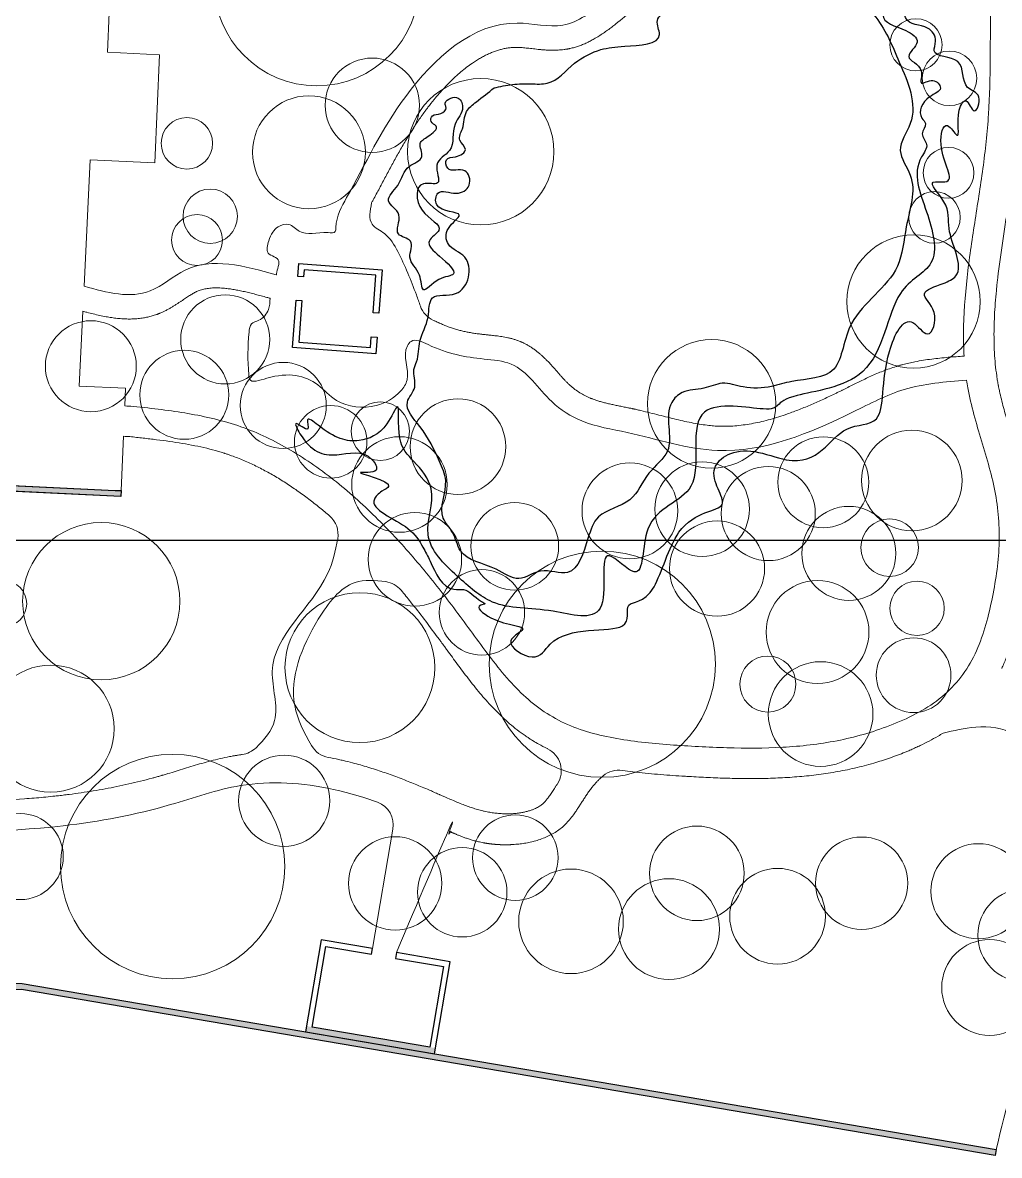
# Model space of a CAD drawing. Header units: millimetres. Extents: x -9271 to 134146, y -35530 to 146594.
# Drawn here: x 48569 to 90275, y -30815 to 17536 of the extents above; entities that cross this region are included whole.
import ezdxf

# ---------------------------------------------------------------- set-up
doc = ezdxf.new("R2010")
doc.units = ezdxf.units.MM
for name, color, linetype in [('archi', 7, 'Continuous'), ('rock', 30, 'Continuous'), ('water', 130, 'Continuous'), ('坐标系', 7, 'Continuous')]:
    doc.layers.add(name, color=color, linetype=linetype)
for name, color, linetype, lineweight in [('archiw', 255, 'Continuous', 0), ('plant', 90, 'Continuous', 0), ('road', 50, 'Continuous', 0)]:
    doc.layers.add(name, color=color, linetype=linetype, lineweight=lineweight)

msp = doc.modelspace()

# ---------------------------------------------------------------- hatches: boundary and pattern name
at = {"layer": 'archiw'}
h = msp.add_hatch(color=7, dxfattribs=at)
h.dxf.hatch_style = 1
h.paths.add_polyline_path([(2835, 19332), (2588, 19370), (2253, 17149), (2500, 17112)], flags=17)
h.paths.add_polyline_path([(2835, 19332), (2588, 19370), (2253, 17149), (2500, 17112)])
edge = h.paths.add_edge_path()
edge.add_line((83505, 48555), (83256, 48570))
edge.add_line((81179, 124151), (81179, 123901))
edge.add_line((82946, 124151), (82946, 123901))
edge.add_line((20089, 45038), (19841, 45070))
edge.add_line((19730, 44214), (19977, 44182))
edge.add_line((19406, 41726), (19653, 41694))
edge.add_line((19568, 42970), (19815, 42938))
edge.add_line((19352, 41314), (19599, 41282))
edge.add_line((19514, 42558), (19761, 42525))
edge.add_line((19676, 43801), (19923, 43769))
h = msp.add_hatch(color=7, dxfattribs=at)
h.dxf.hatch_style = 1
h.paths.add_polyline_path([(-253, -1390), (-499, -1353), (-963, -4560), (23189, -14680), (23189, -23734), (48521, -23734), (90093, -30815), (90135, -30569), (48542, -23485), (23439, -23485), (23439, -14514), (-688, -4405)])
h = msp.add_hatch(color=7, dxfattribs=at)
h.dxf.hatch_style = 1
h.paths.add_polyline_path([(44596, -2053), (44347, -2042), (44336, -2290), (52763, -2690), (52773, -2439), (52524, -2429)])
h = msp.add_hatch(color=7, dxfattribs=at)
h.dxf.hatch_style = 1
h.paths.add_polyline_path([(60929, -25341), (60683, -25299), (60642, -25545), (66155, -26484), (66197, -26238), (65951, -26197)])

# ---------------------------------------------------------------- linework, layer by layer
at = {"layer": 'archi'}
for p, q in [((60318, 6705), (60359, 7248)), ((60359, 7248), (63919, 6981)), ((60589, 6980), (60567, 6686)), ((63651, 6751), (60589, 6980)), ((63919, 6981), (63780, 5128)), ((60567, 6686), (60318, 6705)), ((63531, 5146), (63651, 6751)), ((60091, 3664), (60242, 5689)), ((60242, 5689), (60491, 5670)), ((60491, 5670), (60358, 3894)), ((63780, 5128), (63531, 5146)), ((60358, 3894), (63420, 3665)), ((63420, 3665), (63455, 4130)), ((63455, 4130), (63704, 4111)), ((63704, 4111), (63650, 3397)), ((63650, 3397), (60091, 3664)), ((52763, -2690), (44336, -2290)), ((44596, -2053), (52524, -2429)), ((52524, -2429), (52773, -2439)), ((52773, -2439), (52763, -2690)), ((61312, -21611), (60642, -25545)), ((63511, -21986), (61312, -21611)), ((60929, -25341), (61516, -21899)), ((61516, -21899), (63469, -22232)), ((63469, -22232), (63511, -21986)), ((64536, -22161), (64494, -22407)), ((66825, -22550), (64536, -22161)), ((64494, -22407), (66538, -22755)), ((66155, -26484), (66825, -22550)), ((66538, -22755), (65951, -26197)), ((48542, -23485), (90135, -30569)), ((90093, -30815), (48521, -23734)), ((60642, -25545), (66155, -26484)), ((65951, -26197), (60929, -25341)), ((90135, -30569), (90093, -30815))]:
    msp.add_line(p, q, dxfattribs=at)
at = {"layer": 'archiw'}
for points in [[(-253, -1390), (-499, -1353), (-963, -4560), (23189, -14680), (23189, -23734), (48521, -23734), (90093, -30815), (90135, -30569), (48542, -23485), (23439, -23485), (23439, -14514), (-688, -4405), (-253, -1390)], [(-253, -1390), (-499, -1353), (-963, -4560), (23189, -14680), (23189, -23734), (48521, -23734), (90093, -30815), (90135, -30569), (48542, -23485), (23439, -23485), (23439, -14514), (-688, -4405), (-253, -1390)], [(44596, -2053), (44347, -2042), (44336, -2290), (52763, -2690), (52773, -2439), (52524, -2429), (44596, -2053)]]:
    msp.add_lwpolyline(points, close=True, dxfattribs=at)
at = {"layer": 'plant'}
for centre, radius in [((61128, 19232), 4390), ((86713, 16591), 1113), ((63499, 14011), 2014), ((88145, 15160), 1165), ((68131, 12027), 3124), ((60794, 12003), 2409), ((55585, 12385), 1098), ((88107, 11125), 1083), ((56578, 9271), 1160), ((87504, 9222), 1101), ((56017, 8256), 1085), ((86612, 5632), 2846), ((57220, 4017), 1902), ((51482, 2870), 1941), ((77991, 1263), 2743), ((55471, 1650), 1900), ((59698, 1195), 1838), ((67158, -563), 2042), ((61723, -359), 1549), ((63843, 97), 1247), ((86539, -2008), 2145), ((64659, -2179), 2039), ((82758, -2083), 1939), ((74499, -3305), 2045), ((77584, -3230), 2019), ((80406, -3418), 2011), ((65318, -5371), 1996), ((69582, -4818), 1873), ((83848, -5118), 2006), ((51926, -7160), 3357), ((78219, -5767), 2031), ((85589, -4872), 1227), ((73321, -9850), 4828), ((68181, -7636), 1822), ((82512, -8475), 2195), ((47775, -7267), 971), ((86762, -7463), 1160), ((62970, -9997), 3200), ((86614, -10318), 1595), ((80391, -10699), 1196), ((49770, -12599), 2711), ((82644, -11977), 2234), ((54974, -18486), 4789), ((59738, -15678), 1946), ((48468, -18061), 1835), ((69607, -18108), 1826), ((77359, -18776), 2018), ((64474, -19206), 1993), ((84397, -19198), 1972), ((67338, -19584), 1910), ((89381, -19541), 2030), ((71984, -20826), 2232), ((80805, -20608), 2043), ((76168, -21158), 2151), ((91335, -21420), 1982), ((89860, -23649), 2047)]:
    msp.add_circle(centre, radius, dxfattribs=at)
at = {"layer": 'road'}
for points in [[(52198, 16270), (52267, 17956)], [(52198, 16270), (54412, 16165), (54214, 11547), (51447, 11679)], [(51191, 6285), (51447, 11679)], [(50989, 2021), (51141, 5219)], [(50989, 2021), (52961, 1928), (52929, 1173)], [(52873, -122), (52773, -2439)]]:
    msp.add_lwpolyline(points, dxfattribs=at)
msp.add_lwpolyline([(63727, -15743), (63727, -15744, -0.357371), (64379, -16889), (63511, -21986)], format="xyb", dxfattribs=at)
for centre, start, end in [((66533, 5779), 199.1862, 246.081), ((60998, -4309), 349.9086, 49.213), ((63930, -7355), 39.5437, 82.0852), ((57801, -12676), 277.7057, 314.7873), ((61807, -12805), 209.9439, 259.5752), ((70530, -14394), 327.2087, 64.0293), ((74029, -15410), 81.5223, 130.129)]:
    msp.add_arc(centre, 1040, start, end, dxfattribs=at)
for points, knots in [([(70388, 30721), (70282, 29815), (70072, 28019), (70416, 25290), (72263, 23117), (75287, 22845), (75209, 19915), (73570, 18532), (71748, 17122), (68357, 18064), (64655, 14657), (63015, 11090), (61934, 9251), (61947, 8537), (61209, 8641), (60548, 8361), (59984, 9013), (59494, 8877), (59216, 8580), (59062, 8213), (58895, 7577), (59726, 7528), (59387, 6895), (59408, 6772), (59403, 6774), (59397, 6775), (59392, 6777), (58024, 7154), (56042, 7695), (53774, 5588), (52181, 6006), (51191, 6285)], [0, 0, 0, 0, 2637.170409, 5228.887479, 7662.292444, 10442.794049, 12222.855028, 14546.115847, 16551.633596, 18425.106917, 23906.892485, 28723.648793, 30022.79545, 30195.176119, 30491.677334, 31675.619656, 32192.024113, 32629.555882, 32949.679081, 33335.54338, 33840.511596, 34417.517051, 34923.422735, 34923.422735, 34923.422735, 34924.422735, 34924.422735, 34924.422735, 38659.878761, 40338.794489, 43065.493584, 43065.493584, 43065.493584, 43065.493584]), ([(75601, 19164), (75574, 19123), (75546, 19083), (75480, 18989), (75441, 18937), (75362, 18836), (75321, 18786), (75240, 18690), (75198, 18643), (75115, 18552), (75073, 18507), (74988, 18420), (74945, 18378), (74860, 18295), (74817, 18255), (74731, 18176), (74688, 18137), (74584, 18046), (74524, 17994), (74404, 17893), (74344, 17844), (74226, 17747), (74167, 17699), (74106, 17650), (74102, 17647), (74095, 17641), (74091, 17638), (74080, 17629), (74073, 17623), (74051, 17606), (74036, 17594), (73991, 17558), (73961, 17534), (73877, 17467), (73822, 17424), (73709, 17337), (73651, 17294), (73534, 17207), (73473, 17164), (73350, 17078), (73287, 17035), (73157, 16952), (73091, 16911), (72965, 16837), (72907, 16805), (72788, 16742), (72727, 16711), (72602, 16652), (72538, 16624), (72418, 16576), (72362, 16555), (72248, 16515), (72189, 16497), (72071, 16463), (72010, 16447), (71934, 16431), (71919, 16428), (71887, 16421), (71870, 16417), (71841, 16412), (71830, 16410), (71807, 16406), (71797, 16404), (71775, 16401), (71764, 16399), (71732, 16394), (71710, 16391), (71646, 16382), (71604, 16378), (71520, 16370), (71479, 16367), (71398, 16362), (71357, 16361), (71278, 16359), (71239, 16359), (71145, 16359), (71090, 16360), (70983, 16365), (70931, 16367), (70829, 16374), (70778, 16378), (70680, 16387), (70632, 16392), (70537, 16402), (70491, 16407), (70401, 16417), (70357, 16422), (70270, 16432), (70228, 16437), (70146, 16446), (70106, 16450), (70028, 16458), (69990, 16462), (69916, 16468), (69881, 16471), (69812, 16475), (69779, 16477), (69738, 16478), (69730, 16479), (69716, 16479), (69710, 16479), (69698, 16479), (69693, 16480), (69683, 16480), (69679, 16480), (69669, 16480), (69665, 16480), (69651, 16480), (69642, 16480), (69614, 16480), (69596, 16479), (69541, 16478), (69505, 16476), (69413, 16469), (69357, 16463), (69246, 16447), (69190, 16437), (69078, 16415), (69023, 16401), (68910, 16371), (68854, 16354), (68742, 16317), (68685, 16296), (68572, 16252), (68515, 16228), (68401, 16176), (68344, 16149), (68230, 16090), (68172, 16059), (68058, 15993), (68001, 15959), (67886, 15887), (67829, 15849), (67690, 15754), (67608, 15694), (67445, 15569), (67363, 15504), (67202, 15368), (67122, 15297), (66964, 15150), (66885, 15075), (66730, 14919), (66653, 14839), (66501, 14676), (66426, 14593), (66279, 14424), (66206, 14338), (66047, 14143), (65961, 14033), (65844, 13880), (65813, 13838), (65729, 13726), (65678, 13655), (65578, 13514), (65528, 13443), (65374, 13218), (65272, 13063), (65074, 12750), (64978, 12592), (64790, 12274), (64698, 12114), (64516, 11791), (64426, 11628), (64249, 11301), (64160, 11136), (63984, 10804), (63895, 10637), (63716, 10302), (63626, 10134), (63522, 9943), (63510, 9920), (63488, 9880), (63479, 9863), (63469, 9846)], [12825.426872, 12825.426872, 12825.426872, 12825.426872, 12931.561225, 12931.561225, 13075.060231, 13075.060231, 13218.559236, 13218.559236, 13362.058241, 13362.058241, 13505.557247, 13505.557247, 13649.056252, 13649.056252, 13792.555257, 13792.555257, 13936.054262, 13936.054262, 14137.557589, 14137.557589, 14339.060915, 14339.060915, 14540.564242, 14540.564242, 14553.230873, 14553.230873, 14565.897503, 14565.897503, 14591.230765, 14591.230765, 14641.897288, 14641.897288, 14743.230334, 14743.230334, 14922.908786, 14922.908786, 15102.587238, 15102.587238, 15282.26569, 15282.26569, 15461.944142, 15461.944142, 15641.622593, 15641.622593, 15791.001546, 15791.001546, 15940.380498, 15940.380498, 16089.75945, 16089.75945, 16214.620781, 16214.620781, 16339.482113, 16339.482113, 16464.343444, 16464.343444, 16493.697011, 16493.697011, 16528.869593, 16528.869593, 16551.169297, 16551.169297, 16572.691547, 16572.691547, 16594.213797, 16594.213797, 16637.258296, 16637.258296, 16723.347296, 16723.347296, 16809.436295, 16809.436295, 16895.525294, 16895.525294, 16981.614293, 16981.614293, 17104.882774, 17104.882774, 17228.151255, 17228.151255, 17351.419737, 17351.419737, 17474.688218, 17474.688218, 17597.956699, 17597.956699, 17721.22518, 17721.22518, 17844.493662, 17844.493662, 17967.762143, 17967.762143, 18091.030624, 18091.030624, 18214.299106, 18214.299106, 18337.567587, 18337.567587, 18369.564837, 18369.564837, 18394.023508, 18394.023508, 18415.296035, 18415.296035, 18434.07784, 18434.07784, 18452.859645, 18452.859645, 18490.423255, 18490.423255, 18565.550475, 18565.550475, 18715.804914, 18715.804914, 18944.907466, 18944.907466, 19174.010018, 19174.010018, 19403.11257, 19403.11257, 19632.215121, 19632.215121, 19861.317673, 19861.317673, 20090.420225, 20090.420225, 20319.522777, 20319.522777, 20548.625329, 20548.625329, 20777.727881, 20777.727881, 21006.830433, 21006.830433, 21336.606446, 21336.606446, 21666.382459, 21666.382459, 21996.158472, 21996.158472, 22325.934486, 22325.934486, 22655.710499, 22655.710499, 22985.486512, 22985.486512, 23315.262525, 23315.262525, 23723.471592, 23723.471592, 23878.853498, 23878.853498, 24135.988609, 24135.988609, 24393.123721, 24393.123721, 24948.074305, 24948.074305, 25503.02489, 25503.02489, 26057.975474, 26057.975474, 26612.926058, 26612.926058, 27167.876643, 27167.876643, 27722.827227, 27722.827227, 28277.777812, 28277.777812, 28352.804048, 28352.804048, 28408.559328, 28408.559328, 28408.559328, 28408.559328]), ([(88771, 3304), (88752, 3632), (88726, 4746), (88870, 6658), (89216, 8991), (89591, 11307), (89847, 13626), (89888, 15805), (89890, 17215), (89898, 17841)], [53230.642246, 53230.642246, 53230.642246, 53230.642246, 54176.976047, 56434.308382, 58691.640718, 60948.973053, 63206.305388, 65463.637724, 67258.83225, 67258.83225, 67258.83225, 67258.83225]), ([(91195, 17526), (91194, 17441), (91193, 17357), (91191, 17010), (91189, 16747), (91186, 16218), (91184, 15952), (91177, 15419), (91172, 15151), (91160, 14681), (91154, 14480), (91138, 14076), (91128, 13873), (91111, 13569), (91104, 13467), (91094, 13314), (91090, 13263), (91084, 13186), (91082, 13161), (91078, 13110), (91076, 13084), (91072, 13031), (91070, 13004), (91044, 12691), (91015, 12407), (90952, 11844), (90917, 11565), (90842, 11008), (90803, 10732), (90721, 10182), (90679, 9909), (90595, 9365), (90552, 9094), (90469, 8555), (90428, 8287), (90349, 7753), (90312, 7486), (90260, 7089), (90243, 6957), (90219, 6759), (90211, 6693), (90196, 6561), (90189, 6496), (90169, 6319), (90158, 6209), (90130, 5918), (90114, 5739), (90087, 5381), (90076, 5203), (90058, 4849), (90052, 4673), (90045, 4322), (90045, 4148), (90050, 3803), (90056, 3631), (90074, 3291), (90087, 3122), (90119, 2788), (90139, 2622), (90174, 2386), (90185, 2314), (90203, 2206), (90209, 2170), (90219, 2117), (90222, 2099), (90227, 2072), (90229, 2063), (90232, 2045), (90234, 2037), (90238, 2016), (90240, 2004), (90250, 1955), (90257, 1917), (90271, 1853), (90277, 1826), (90307, 1687), (90333, 1573), (90390, 1343), (90421, 1227), (90484, 992), (90518, 874), (90587, 635), (90622, 514), (90696, 269), (90733, 146), (90808, -104), (90846, -230), (90922, -485), (90960, -614), (91036, -875), (91073, -1007), (91145, -1274), (91180, -1409), (91247, -1683), (91279, -1822), (91328, -2047), (91345, -2133), (91370, -2262), (91378, -2305), (91390, -2371), (91394, -2392), (91401, -2436), (91405, -2458), (91414, -2508), (91418, -2536), (91430, -2609), (91437, -2655), (91480, -2944), (91507, -3188), (91547, -3676), (91559, -3921), (91569, -4410), (91566, -4654), (91547, -5141), (91530, -5385), (91484, -5869), (91454, -6111), (91383, -6592), (91341, -6831), (91246, -7306), (91193, -7543), (91075, -8012), (91011, -8245), (90907, -8591), (90871, -8706), (90816, -8877), (90797, -8934), (90768, -9020), (90758, -9048), (90744, -9091), (90739, -9105), (90732, -9126), (90729, -9133), (90724, -9147), (90722, -9155), (90714, -9178), (90708, -9194), (90696, -9228), (90690, -9245), (90677, -9282), (90670, -9301), (90637, -9393), (90610, -9466), (90554, -9612), (90525, -9686), (90464, -9834), (90432, -9908), (90391, -10001), (90383, -10019), (90375, -10037)], [73042.169242, 73042.169242, 73042.169242, 73042.169242, 73286.566491, 73286.566491, 74045.242907, 74045.242907, 74803.919324, 74803.919324, 75562.59574, 75562.59574, 76127.586788, 76127.586788, 76692.577836, 76692.577836, 76975.07336, 76975.07336, 77116.321122, 77116.321122, 77186.945003, 77186.945003, 77257.568884, 77257.568884, 77333.760763, 77333.760763, 78124.047804, 78124.047804, 78914.334845, 78914.334845, 79704.621886, 79704.621886, 80494.908927, 80494.908927, 81285.195968, 81285.195968, 82075.483008, 82075.483008, 82865.770049, 82865.770049, 83260.01629, 83260.01629, 83457.13941, 83457.13941, 83654.26253, 83654.26253, 83986.08091, 83986.08091, 84528.37392, 84528.37392, 85070.666929, 85070.666929, 85612.959939, 85612.959939, 86155.252948, 86155.252948, 86697.545958, 86697.545958, 87239.838967, 87239.838967, 87782.131977, 87782.131977, 88021.356711, 88021.356711, 88140.969079, 88140.969079, 88200.775262, 88200.775262, 88230.678354, 88230.678354, 88260.581446, 88260.581446, 88300.077394, 88300.077394, 88426.359214, 88426.359214, 88514.556643, 88514.556643, 88888.99454, 88888.99454, 89263.432436, 89263.432436, 89637.870333, 89637.870333, 90012.308229, 90012.308229, 90386.746126, 90386.746126, 90761.184022, 90761.184022, 91135.621919, 91135.621919, 91510.059815, 91510.059815, 91884.497712, 91884.497712, 92258.935608, 92258.935608, 92484.996308, 92484.996308, 92598.026658, 92598.026658, 92654.541833, 92654.541833, 92711.057008, 92711.057008, 92783.428381, 92783.428381, 92900.476716, 92900.476716, 93528.240391, 93528.240391, 94156.004067, 94156.004067, 94783.767742, 94783.767742, 95411.531417, 95411.531417, 96039.295092, 96039.295092, 96667.058767, 96667.058767, 97294.822442, 97294.822442, 97922.586117, 97922.586117, 98236.467955, 98236.467955, 98393.408874, 98393.408874, 98471.879333, 98471.879333, 98511.114563, 98511.114563, 98530.732178, 98530.732178, 98550.349793, 98550.349793, 98595.600439, 98595.600439, 98642.363246, 98642.363246, 98696.458262, 98696.458262, 98893.114609, 98893.114609, 99089.770956, 99089.770956, 99286.427303, 99286.427303, 99333.338984, 99333.338984, 99333.338984, 99333.338984]), ([(63469, 9846), (63403, 9501), (63288, 8908), (64170, 8525), (64775, 7455), (65215, 6388), (65495, 5597), (65551, 5438)], [0, 0, 0, 0, 879.726931, 1513.70204, 2434.856617, 4367.599421, 4855.42415, 4855.42415, 4855.42415, 4855.42415]), ([(14691, 7648), (14411, 7017), (14518, 5131), (16310, 2973), (18832, 574), (22527, 506), (26807, -1081), (29862, -4632), (31479, -8806), (33809, -12206), (37242, -15549), (43205, -17031), (49275, -17051), (54401, -16090), (58108, -14743), (61305, -14962), (63292, -15587), (63727, -15743)], [73.332126, 73.332126, 73.332126, 73.332126, 1866.47968, 5442.013045, 7750.115693, 11670.869743, 15494.362531, 20717.366078, 24518.732356, 28392.056241, 32549.094752, 38009.117954, 45523.351786, 50008.435047, 52995.109747, 56809.520923, 58970.354923, 58970.354923, 58970.354923, 58970.354923]), ([(51141, 5219), (51199, 5203), (51257, 5187), (51404, 5148), (51493, 5125), (51673, 5081), (51764, 5059), (51948, 5019), (52041, 5000), (52214, 4968), (52293, 4955), (52453, 4931), (52534, 4921), (52697, 4904), (52780, 4897), (52933, 4888), (53003, 4886), (53145, 4885), (53216, 4886), (53360, 4892), (53432, 4897), (53578, 4912), (53652, 4922), (53787, 4944), (53849, 4956), (53973, 4984), (54035, 4999), (54159, 5035), (54222, 5055), (54299, 5082), (54314, 5088), (54339, 5097), (54348, 5101), (54366, 5107), (54374, 5111), (54387, 5116), (54392, 5117), (54401, 5121), (54405, 5123), (54413, 5126), (54418, 5128), (54430, 5133), (54439, 5137), (54464, 5147), (54480, 5154), (54529, 5176), (54561, 5190), (54638, 5227), (54682, 5249), (54769, 5295), (54811, 5318), (54892, 5364), (54932, 5387), (55009, 5434), (55047, 5457), (55120, 5504), (55156, 5527), (55226, 5573), (55260, 5595), (55326, 5639), (55358, 5661), (55422, 5704), (55452, 5725), (55513, 5765), (55542, 5785), (55599, 5823), (55627, 5841), (55681, 5876), (55707, 5893), (55758, 5924), (55783, 5939), (55831, 5967), (55854, 5981), (55898, 6005), (55919, 6016), (55946, 6030), (55953, 6033), (55964, 6038), (55968, 6040), (55976, 6044), (55981, 6046), (55993, 6052), (56002, 6056), (56028, 6068), (56045, 6075), (56093, 6094), (56123, 6105), (56186, 6126), (56218, 6136), (56283, 6153), (56317, 6161), (56385, 6175), (56419, 6182), (56491, 6193), (56527, 6197), (56602, 6205), (56640, 6208), (56718, 6213), (56758, 6214), (56840, 6215), (56881, 6215), (56967, 6213), (57010, 6211), (57099, 6205), (57144, 6202), (57255, 6191), (57322, 6183), (57458, 6165), (57528, 6154), (57670, 6130), (57743, 6116), (57890, 6086), (57965, 6070), (58117, 6036), (58194, 6018), (58351, 5979), (58430, 5959), (58590, 5917), (58671, 5896), (58835, 5852), (58917, 5829), (59044, 5794), (59088, 5782), (59132, 5770)], [304.131257, 304.131257, 304.131257, 304.131257, 458.26422, 458.26422, 687.396331, 687.396331, 916.528441, 916.528441, 1145.660551, 1145.660551, 1335.398347, 1335.398347, 1525.136143, 1525.136143, 1714.873939, 1714.873939, 1872.73649, 1872.73649, 2030.599042, 2030.599042, 2188.461593, 2188.461593, 2346.324145, 2346.324145, 2478.087812, 2478.087812, 2609.851479, 2609.851479, 2741.615146, 2741.615146, 2773.846186, 2773.846186, 2794.741481, 2794.741481, 2811.792454, 2811.792454, 2822.098687, 2822.098687, 2831.175885, 2831.175885, 2840.253083, 2840.253083, 2858.407479, 2858.407479, 2894.716271, 2894.716271, 2967.333855, 2967.333855, 3073.627086, 3073.627086, 3179.920316, 3179.920316, 3286.213546, 3286.213546, 3392.506777, 3392.506777, 3498.800007, 3498.800007, 3605.093238, 3605.093238, 3711.386468, 3711.386468, 3817.679698, 3817.679698, 3923.972929, 3923.972929, 4030.266159, 4030.266159, 4136.559389, 4136.559389, 4242.85262, 4242.85262, 4349.14585, 4349.14585, 4455.43908, 4455.43908, 4490.583318, 4490.583318, 4513.702682, 4513.702682, 4536.822046, 4536.822046, 4583.060774, 4583.060774, 4675.538231, 4675.538231, 4837.330788, 4837.330788, 4999.123344, 4999.123344, 5160.915901, 5160.915901, 5322.708458, 5322.708458, 5484.501015, 5484.501015, 5646.293572, 5646.293572, 5808.086129, 5808.086129, 5969.878686, 5969.878686, 6131.671243, 6131.671243, 6293.4638, 6293.4638, 6523.353601, 6523.353601, 6753.243402, 6753.243402, 6983.133203, 6983.133203, 7213.023004, 7213.023004, 7442.912806, 7442.912806, 7672.802607, 7672.802607, 7902.692408, 7902.692408, 8132.582209, 8132.582209, 8252.700029, 8252.700029, 8252.700029, 8252.700029]), ([(59132, 5770), (59127, 5606), (59116, 5233), (58768, 4827), (58279, 4728), (58176, 3773), (58177, 3108), (58254, 2102), (59699, 2663), (60933, 2444), (62074, 1148), (63554, 1014), (64601, 1596), (65223, 2542), (64708, 3395), (65257, 4104), (66534, 3424), (67789, 3202), (69910, 3044), (70863, 1423), (72554, 363), (75033, -17), (78910, -1345), (82981, 333), (86257, 2074), (87966, 2202), (88876, 2270)], [0, 0, 0, 0, 482.806876, 1101.057861, 1453.265037, 1811.083808, 3643.080228, 3817.197358, 4562.445412, 6757.991152, 7795.58688, 9499.058797, 10712.189133, 11257.260848, 12717.158935, 12960.949133, 13697.329738, 16167.90186, 17343.951292, 19704.979144, 21236.035728, 23232.245369, 27159.267395, 33191.397185, 35560.804976, 38259.127136, 38259.127136, 38259.127136, 38259.127136]), ([(66111, 4829), (66112, 4828), (66114, 4828), (66135, 4818), (66153, 4810), (66189, 4794), (66206, 4786), (66238, 4771), (66253, 4763), (66283, 4750), (66296, 4743), (66311, 4736), (66313, 4735), (66317, 4733), (66319, 4733), (66323, 4731), (66325, 4730), (66330, 4727), (66334, 4725), (66346, 4720), (66353, 4717), (66376, 4706), (66392, 4699), (66437, 4679), (66467, 4666), (66562, 4625), (66626, 4599), (66752, 4551), (66814, 4528), (66936, 4487), (66997, 4468), (67117, 4432), (67176, 4415), (67295, 4385), (67355, 4370), (67474, 4344), (67534, 4331), (67656, 4308), (67718, 4298), (67843, 4277), (67907, 4268), (68037, 4250), (68104, 4242), (68196, 4231), (68220, 4228), (68258, 4224), (68270, 4223), (68308, 4219), (68334, 4216), (68364, 4213), (68369, 4212), (68378, 4211), (68382, 4211), (68389, 4210), (68393, 4210), (68405, 4209), (68413, 4208), (68437, 4205), (68454, 4204), (68503, 4199), (68537, 4195), (68607, 4188), (68643, 4185), (68716, 4177), (68753, 4172), (68830, 4163), (68869, 4158), (68948, 4147), (68989, 4141), (69071, 4128), (69113, 4121), (69198, 4105), (69242, 4097), (69330, 4078), (69374, 4067), (69465, 4044), (69511, 4031), (69604, 4003), (69651, 3987), (69711, 3966), (69724, 3961), (69762, 3947), (69787, 3937), (69817, 3924), (69822, 3923), (69831, 3919), (69835, 3917), (69849, 3911), (69858, 3907), (69885, 3896), (69903, 3888), (69955, 3863), (69990, 3847), (70070, 3806), (70114, 3781), (70201, 3731), (70244, 3705), (70326, 3652), (70366, 3624), (70443, 3569), (70481, 3541), (70554, 3484), (70590, 3455), (70659, 3397), (70693, 3368), (70758, 3309), (70790, 3279), (70852, 3220), (70882, 3191), (70953, 3120), (70993, 3079), (71071, 2998), (71108, 2957), (71181, 2877), (71216, 2838), (71286, 2760), (71319, 2721), (71385, 2646), (71417, 2609), (71480, 2536), (71511, 2501), (71572, 2433), (71602, 2399), (71660, 2335), (71689, 2304), (71745, 2244), (71772, 2215), (71809, 2178), (71819, 2169), (71834, 2154), (71840, 2148), (71851, 2137), (71856, 2133), (71865, 2124), (71870, 2119), (71877, 2112), (71879, 2110), (71884, 2106), (71886, 2103), (71893, 2097), (71898, 2093), (71912, 2080), (71921, 2072), (71949, 2046), (71967, 2030), (72024, 1981), (72063, 1950), (72169, 1868), (72237, 1819), (72378, 1728), (72450, 1685), (72598, 1606), (72673, 1569), (72768, 1527), (72787, 1519), (72815, 1507), (72824, 1503), (72839, 1497), (72845, 1495), (72856, 1490), (72862, 1488), (72879, 1481), (72891, 1477), (72926, 1464), (72949, 1455), (73023, 1429), (73074, 1412), (73179, 1379), (73232, 1363), (73342, 1332), (73399, 1318), (73514, 1289), (73573, 1275), (73694, 1247), (73756, 1234), (73881, 1207), (73945, 1194), (74076, 1167), (74142, 1153), (74277, 1126), (74345, 1112), (74434, 1094), (74454, 1090), (74513, 1077), (74552, 1069), (74600, 1059), (74608, 1057), (74623, 1054), (74631, 1052), (74654, 1047), (74670, 1044), (74716, 1033), (74747, 1027), (74838, 1006), (74899, 992), (75093, 946), (75225, 914), (75485, 850), (75614, 817), (75868, 753), (75994, 721), (76243, 659), (76365, 629), (76609, 571), (76729, 543), (76966, 491), (77083, 467), (77315, 423), (77429, 403), (77655, 368), (77766, 353), (77965, 332), (78052, 324), (78169, 316), (78199, 314), (78241, 312), (78253, 312), (78274, 311), (78284, 310), (78303, 310), (78312, 309), (78341, 308), (78360, 308), (78417, 306), (78456, 306), (78571, 306), (78648, 307), (78840, 314), (78955, 321), (79186, 343), (79303, 357), (79538, 390), (79656, 410), (79893, 456), (80012, 481), (80252, 538), (80372, 569), (80614, 636), (80735, 672), (80979, 749), (81101, 790), (81395, 893), (81567, 957), (81911, 1092), (82084, 1163), (82429, 1312), (82601, 1389), (82946, 1548), (83118, 1629), (83331, 1732), (83372, 1752), (83438, 1785), (83462, 1797), (83507, 1818), (83527, 1828), (83556, 1843), (83566, 1848), (83595, 1862), (83614, 1872), (83653, 1891), (83672, 1900), (83730, 1929), (83769, 1949), (83887, 2008), (83966, 2047), (84125, 2126), (84205, 2166), (84368, 2245), (84450, 2285), (84616, 2364), (84699, 2403), (84869, 2480), (84955, 2518), (85130, 2592), (85218, 2628), (85398, 2699), (85489, 2733), (85674, 2798), (85768, 2829), (85876, 2863), (85890, 2867), (85914, 2874), (85925, 2878), (85946, 2884), (85957, 2887), (85989, 2896), (86010, 2903), (86074, 2921), (86117, 2932), (86245, 2966), (86330, 2987), (86500, 3026), (86585, 3044), (86790, 3084), (86910, 3105), (87148, 3143), (87267, 3160), (87503, 3190), (87620, 3204), (87854, 3229), (87969, 3240), (88199, 3260), (88313, 3269), (88539, 3287), (88651, 3296), (88765, 3304), (88768, 3304), (88771, 3304)], [13001.977115, 13001.977115, 13001.977115, 13001.977115, 13004.780237, 13004.780237, 13044.77096, 13044.77096, 13084.761683, 13084.761683, 13124.752406, 13124.752406, 13164.743129, 13164.743129, 13170.715147, 13170.715147, 13176.88298, 13176.88298, 13183.050813, 13183.050813, 13195.386479, 13195.386479, 13220.057811, 13220.057811, 13269.400475, 13269.400475, 13368.085804, 13368.085804, 13586.482653, 13586.482653, 13804.879503, 13804.879503, 14023.276353, 14023.276353, 14241.673202, 14241.673202, 14460.070052, 14460.070052, 14678.466902, 14678.466902, 14896.863751, 14896.863751, 15115.260601, 15115.260601, 15333.657451, 15333.657451, 15411.700126, 15411.700126, 15451.465729, 15451.465729, 15530.996936, 15530.996936, 15545.487176, 15545.487176, 15557.421029, 15557.421029, 15569.354881, 15569.354881, 15593.222587, 15593.222587, 15640.957998, 15640.957998, 15736.428819, 15736.428819, 15831.899641, 15831.899641, 15927.370462, 15927.370462, 16022.841284, 16022.841284, 16118.312105, 16118.312105, 16213.782927, 16213.782927, 16309.253748, 16309.253748, 16404.72457, 16404.72457, 16500.195391, 16500.195391, 16595.666213, 16595.666213, 16621.030562, 16621.030562, 16671.75926, 16671.75926, 16680.743995, 16680.743995, 16689.728731, 16689.728731, 16707.698202, 16707.698202, 16743.637145, 16743.637145, 16815.515031, 16815.515031, 16913.049392, 16913.049392, 17010.583754, 17010.583754, 17108.118115, 17108.118115, 17205.652477, 17205.652477, 17303.186839, 17303.186839, 17400.7212, 17400.7212, 17498.255562, 17498.255562, 17595.789923, 17595.789923, 17731.823268, 17731.823268, 17867.856613, 17867.856613, 18003.889959, 18003.889959, 18139.923304, 18139.923304, 18275.956649, 18275.956649, 18411.989994, 18411.989994, 18548.023339, 18548.023339, 18684.056684, 18684.056684, 18820.090029, 18820.090029, 18868.418351, 18868.418351, 18899.324668, 18899.324668, 18923.653945, 18923.653945, 18949.049507, 18949.049507, 18960.956974, 18960.956974, 18972.86444, 18972.86444, 18996.679373, 18996.679373, 19044.309239, 19044.309239, 19139.56897, 19139.56897, 19330.088432, 19330.088432, 19652.427908, 19652.427908, 19974.767384, 19974.767384, 20297.10686, 20297.10686, 20375.756901, 20375.756901, 20414.458197, 20414.458197, 20438.052464, 20438.052464, 20461.646731, 20461.646731, 20508.835266, 20508.835266, 20603.212336, 20603.212336, 20798.701026, 20798.701026, 20994.189716, 20994.189716, 21189.678406, 21189.678406, 21385.167096, 21385.167096, 21580.655786, 21580.655786, 21776.144476, 21776.144476, 21971.633167, 21971.633167, 22167.121857, 22167.121857, 22222.084596, 22222.084596, 22332.010075, 22332.010075, 22353.231307, 22353.231307, 22374.45254, 22374.45254, 22416.895005, 22416.895005, 22501.779935, 22501.779935, 22671.549795, 22671.549795, 23044.518984, 23044.518984, 23417.488174, 23417.488174, 23790.457364, 23790.457364, 24163.426553, 24163.426553, 24536.395743, 24536.395743, 24909.364932, 24909.364932, 25282.334122, 25282.334122, 25655.303311, 25655.303311, 25957.077635, 25957.077635, 26061.039551, 26061.039551, 26102.942905, 26102.942905, 26136.328554, 26136.328554, 26169.714204, 26169.714204, 26236.485503, 26236.485503, 26370.028102, 26370.028102, 26637.113299, 26637.113299, 27031.751226, 27031.751226, 27426.389153, 27426.389153, 27821.02708, 27821.02708, 28215.665007, 28215.665007, 28610.302934, 28610.302934, 29004.940862, 29004.940862, 29399.578789, 29399.578789, 29952.815832, 29952.815832, 30506.052875, 30506.052875, 31059.289919, 31059.289919, 31612.526962, 31612.526962, 31745.297793, 31745.297793, 31824.308205, 31824.308205, 31888.655031, 31888.655031, 31919.818124, 31919.818124, 31982.14431, 31982.14431, 32044.470496, 32044.470496, 32169.122869, 32169.122869, 32418.427614, 32418.427614, 32667.732359, 32667.732359, 32917.037104, 32917.037104, 33166.341849, 33166.341849, 33415.646593, 33415.646593, 33664.951338, 33664.951338, 33914.256083, 33914.256083, 34163.560828, 34163.560828, 34198.355893, 34198.355893, 34226.134394, 34226.134394, 34253.912895, 34253.912895, 34309.469898, 34309.469898, 34420.583902, 34420.583902, 34642.811911, 34642.811911, 34865.03992, 34865.03992, 35181.01475, 35181.01475, 35496.989579, 35496.989579, 35812.964409, 35812.964409, 36128.939238, 36128.939238, 36444.914067, 36444.914067, 36760.888897, 36760.888897, 36769.106036, 36769.106036, 36769.106036, 36769.106036]), ([(52929, 1173), (53047, 1168), (53166, 1163), (53285, 1158), (54153, 1062), (55604, 902), (57929, 368), (60035, -654), (61994, -2030), (63773, -3647), (65357, -5376), (66810, -7191), (68208, -9139), (69684, -11056), (71509, -12425), (73765, -13065), (76215, -13306), (78655, -13438), (81032, -13439), (83357, -13178), (85594, -12543), (87835, -11457), (89308, -9628), (89963, -7284), (90340, -4932), (90200, -2571), (89513, -318), (89034, 1289), (88892, 2164), (88876, 2270)], [0, 0, 0, 0, 1, 1, 1, 2258.332335, 4515.664671, 6772.997006, 9030.329341, 11287.661676, 13544.994012, 15802.326347, 18059.658682, 20316.991018, 22574.323353, 24831.655688, 27088.988024, 29346.320359, 31603.652694, 33860.985029, 36118.317365, 38375.6497, 40632.982035, 42890.314371, 45147.646706, 47404.979041, 49662.311376, 51919.643712, 52228.178286, 52228.178286, 52228.178286, 52228.178286]), ([(52873, -122), (52963, -126), (53052, -130), (53141, -134), (53336, -155), (53528, -177), (53910, -220), (54099, -243), (54474, -290), (54659, -314), (55026, -366), (55207, -394), (55564, -454), (55741, -486), (56089, -556), (56260, -594), (56598, -675), (56764, -719), (56968, -779), (57008, -791), (57074, -811), (57099, -819), (57146, -833), (57168, -840), (57200, -851), (57211, -854), (57244, -865), (57266, -872), (57310, -887), (57332, -894), (57398, -917), (57442, -932), (57574, -980), (57661, -1013), (57924, -1115), (58098, -1189), (58445, -1348), (58617, -1432), (58959, -1610), (59129, -1703), (59467, -1900), (59635, -2003), (59968, -2216), (60133, -2327), (60461, -2557), (60623, -2676), (60945, -2920), (61104, -3045), (61402, -3287), (61540, -3403), (61677, -3522)], [0, 0, 0, 0, 1, 1, 1, 558.445163, 558.445163, 1115.890325, 1115.890325, 1673.335488, 1673.335488, 2230.78065, 2230.78065, 2788.225813, 2788.225813, 3345.670976, 3345.670976, 3903.116138, 3903.116138, 4041.278209, 4041.278209, 4129.74965, 4129.74965, 4203.940943, 4203.940943, 4242.372067, 4242.372067, 4319.234315, 4319.234315, 4396.096562, 4396.096562, 4549.821058, 4549.821058, 4857.270049, 4857.270049, 5473.978252, 5473.978252, 6090.686455, 6090.686455, 6707.394658, 6707.394658, 7324.102861, 7324.102861, 7940.811063, 7940.811063, 8557.519266, 8557.519266, 9174.227469, 9174.227469, 9719.670597, 9719.670597, 9719.670597, 9719.670597]), ([(30482, -3695), (30496, -3717), (30511, -3740), (30645, -3946), (30761, -4133), (30898, -4365), (30923, -4409), (30958, -4469), (30968, -4486), (30986, -4518), (30994, -4532), (31022, -4581), (31041, -4614), (31097, -4715), (31134, -4783), (31248, -4995), (31323, -5140), (31469, -5428), (31540, -5571), (31677, -5856), (31744, -5997), (31876, -6278), (31941, -6417), (32068, -6693), (32132, -6829), (32257, -7098), (32320, -7231), (32445, -7494), (32508, -7623), (32592, -7791), (32612, -7831), (32672, -7950), (32713, -8028), (32761, -8120), (32768, -8135), (32784, -8163), (32791, -8178), (32814, -8221), (32830, -8249), (32876, -8335), (32907, -8392), (33002, -8562), (33067, -8675), (33265, -9012), (33403, -9234), (33689, -9672), (33838, -9889), (34052, -10187), (34113, -10270), (34297, -10518), (34423, -10681), (34607, -10912), (34662, -10980), (34755, -11093), (34791, -11137), (34838, -11194), (34849, -11207), (34870, -11232), (34881, -11245), (34913, -11282), (34934, -11308), (34998, -11383), (35041, -11433), (35171, -11582), (35258, -11680), (35483, -11927), (35621, -12074), (35903, -12359), (36046, -12498), (36335, -12766), (36482, -12895), (36756, -13124), (36882, -13224), (37138, -13417), (37267, -13510), (37431, -13621), (37465, -13643), (37567, -13710), (37635, -13753), (37715, -13802), (37727, -13810), (37750, -13823), (37760, -13829), (37780, -13841), (37790, -13847), (37821, -13865), (37841, -13877), (37902, -13913), (37944, -13937), (38068, -14006), (38152, -14051), (38374, -14165), (38513, -14233), (38798, -14361), (38942, -14423), (39237, -14539), (39386, -14595), (39690, -14700), (39844, -14750), (40156, -14845), (40314, -14890), (40634, -14975), (40795, -15015), (41121, -15091), (41286, -15127), (41680, -15206), (41910, -15249), (42204, -15298), (42266, -15308), (42382, -15326), (42436, -15335), (42540, -15351), (42591, -15359), (42669, -15370), (42695, -15374), (42748, -15381), (42774, -15385), (42854, -15396), (42907, -15404), (43065, -15425), (43171, -15439), (43489, -15478), (43700, -15501), (44335, -15564), (44759, -15596), (45761, -15649), (46340, -15662), (47496, -15653), (48075, -15631), (48787, -15584), (48921, -15574), (49324, -15542), (49592, -15517), (49920, -15482), (49979, -15476), (50082, -15464), (50125, -15460), (50211, -15450), (50254, -15445), (50383, -15429), (50469, -15418), (50726, -15385), (50897, -15362), (51410, -15287), (51750, -15231), (52427, -15106), (52764, -15038), (53434, -14887), (53766, -14804), (54150, -14700), (54203, -14686), (54283, -14664), (54310, -14656), (54391, -14633), (54444, -14618), (54508, -14599), (54519, -14596), (54556, -14585), (54583, -14577), (54665, -14553), (54720, -14537), (54889, -14486), (55005, -14450), (55240, -14377), (55358, -14340), (55599, -14266), (55720, -14229), (55967, -14155), (56092, -14118), (56345, -14046), (56473, -14011), (56734, -13943), (56866, -13910), (57134, -13849), (57270, -13820), (57443, -13787), (57478, -13780), (57536, -13770), (57559, -13766), (57605, -13758), (57627, -13754), (57659, -13749), (57669, -13747), (57690, -13744), (57700, -13742), (57730, -13737), (57750, -13734), (57810, -13725), (57851, -13719), (57907, -13711), (57924, -13709), (57941, -13706)], [19873.16879, 19873.16879, 19873.16879, 19873.16879, 19942.122188, 19942.122188, 20512.550075, 20512.550075, 20644.485598, 20644.485598, 20695.961195, 20695.961195, 20739.342792, 20739.342792, 20840.665153, 20840.665153, 21043.309874, 21043.309874, 21480.381792, 21480.381792, 21917.45371, 21917.45371, 22354.525627, 22354.525627, 22791.597545, 22791.597545, 23228.669462, 23228.669462, 23665.74138, 23665.74138, 24102.813297, 24102.813297, 24240.197496, 24240.197496, 24514.965893, 24514.965893, 24565.750006, 24565.750006, 24616.534118, 24616.534118, 24718.102343, 24718.102343, 24921.238792, 24921.238792, 25327.511691, 25327.511691, 26140.057489, 26140.057489, 26952.603287, 26952.603287, 27269.196105, 27269.196105, 27902.381739, 27902.381739, 28171.157596, 28171.157596, 28345.877104, 28345.877104, 28396.189696, 28396.189696, 28446.502288, 28446.502288, 28547.127473, 28547.127473, 28748.377841, 28748.377841, 29150.878579, 29150.878579, 29776.718061, 29776.718061, 30402.557543, 30402.557543, 31028.397025, 31028.397025, 31554.216225, 31554.216225, 32080.035425, 32080.035425, 32215.659608, 32215.659608, 32486.907974, 32486.907974, 32534.728211, 32534.728211, 32574.613073, 32574.613073, 32614.497935, 32614.497935, 32694.267659, 32694.267659, 32853.807107, 32853.807107, 33172.886002, 33172.886002, 33686.060671, 33686.060671, 34199.235339, 34199.235339, 34712.410008, 34712.410008, 35225.584676, 35225.584676, 35738.759345, 35738.759345, 36251.934013, 36251.934013, 36765.108682, 36765.108682, 37470.844539, 37470.844539, 37658.723257, 37658.723257, 37821.767073, 37821.767073, 37975.225341, 37975.225341, 38054.904919, 38054.904919, 38134.584498, 38134.584498, 38293.943655, 38293.943655, 38612.661969, 38612.661969, 39250.098598, 39250.098598, 40524.971855, 40524.971855, 42268.616554, 42268.616554, 44012.261253, 44012.261253, 44417.855758, 44417.855758, 45229.044769, 45229.044769, 45408.933818, 45408.933818, 45538.967524, 45538.967524, 45669.001231, 45669.001231, 45929.068645, 45929.068645, 46449.203472, 46449.203472, 47489.473126, 47489.473126, 48529.742781, 48529.742781, 49570.012435, 49570.012435, 49737.591726, 49737.591726, 49822.403001, 49822.403001, 49992.025549, 49992.025549, 50025.128872, 50025.128872, 50110.727734, 50110.727734, 50281.925457, 50281.925457, 50638.520977, 50638.520977, 50995.116498, 50995.116498, 51351.712018, 51351.712018, 51708.307539, 51708.307539, 52064.903059, 52064.903059, 52421.49858, 52421.49858, 52778.0941, 52778.0941, 52868.333462, 52868.333462, 52927.535939, 52927.535939, 52984.382158, 52984.382158, 53009.894082, 53009.894082, 53035.406006, 53035.406006, 53086.429855, 53086.429855, 53188.477552, 53188.477552, 53230.642398, 53230.642398, 53230.642398, 53230.642398]), ([(58534, -13414), (58894, -13056), (59685, -12144), (58562, -9091), (61443, -7075), (61929, -5009), (62021, -4491)], [324.923929, 324.923929, 324.923929, 324.923929, 1696.027626, 3705.366264, 8316.1366, 9821.988476, 9821.988476, 9821.988476, 9821.988476]), ([(60906, -13324), (60584, -12765), (59713, -11050), (60768, -8373), (62405, -6183), (63610, -6261), (64074, -6325)], [458.067545, 458.067545, 458.067545, 458.067545, 2255.215438, 5927.273291, 8065.165045, 9341.529318, 9341.529318, 9341.529318, 9341.529318]), ([(64732, -6693), (64868, -6858), (65003, -7024), (65328, -7432), (65518, -7676), (65897, -8171), (66086, -8422), (66316, -8732), (66356, -8787), (66423, -8877), (66448, -8912), (66496, -8976), (66517, -9006), (66548, -9048), (66557, -9060), (66575, -9085), (66584, -9097), (66610, -9133), (66628, -9158), (66682, -9232), (66718, -9281), (66827, -9430), (66900, -9530), (67047, -9732), (67122, -9833), (67273, -10037), (67349, -10139), (67504, -10344), (67583, -10447), (67743, -10651), (67824, -10754), (67989, -10957), (68074, -11059), (68246, -11261), (68333, -11361), (68512, -11560), (68604, -11658), (68791, -11852), (68887, -11948), (69083, -12137), (69184, -12230), (69390, -12412), (69496, -12501), (69714, -12674), (69825, -12759), (69968, -12860), (69995, -12879), (70046, -12915), (70069, -12930), (70112, -12959), (70130, -12971), (70160, -12991), (70171, -12998), (70201, -13018), (70221, -13031), (70282, -13070), (70323, -13095), (70445, -13169), (70527, -13217), (70727, -13329), (70845, -13390), (70971, -13452), (70978, -13456), (70985, -13459)], [14144.671706, 14144.671706, 14144.671706, 14144.671706, 14785.80272, 14785.80272, 15705.316503, 15705.316503, 16624.830285, 16624.830285, 16822.732224, 16822.732224, 16947.241497, 16947.241497, 17052.84881, 17052.84881, 17096.076478, 17096.076478, 17139.304146, 17139.304146, 17225.759482, 17225.759482, 17398.670154, 17398.670154, 17744.491497, 17744.491497, 18090.312841, 18090.312841, 18436.134184, 18436.134184, 18781.955528, 18781.955528, 19127.776872, 19127.776872, 19473.598215, 19473.598215, 19819.419559, 19819.419559, 20165.240903, 20165.240903, 20511.062246, 20511.062246, 20856.88359, 20856.88359, 21202.704934, 21202.704934, 21548.526277, 21548.526277, 21631.043345, 21631.043345, 21699.951753, 21699.951753, 21755.319789, 21755.319789, 21786.142267, 21786.142267, 21844.50432, 21844.50432, 21961.228426, 21961.228426, 22194.676639, 22194.676639, 22524.311766, 22524.311766, 22544.111372, 22544.111372, 22544.111372, 22544.111372]), ([(87875, -12790), (88326, -12683), (89302, -12451), (90835, -12567), (91919, -14295), (95623, -14314), (95071, -19580), (92283, -21943), (91738, -24131), (91469, -25210), (91025, -26996), (90580, -28782), (90135, -30569)], [0, 0, 0, 0, 1359.012604, 2940.507154, 3927.290493, 6914.425919, 11300.726452, 14493.810106, 17595.983316, 17595.983316, 17595.983316, 22733.94331, 22733.94331, 22733.94331, 22733.94331]), ([(74183, -14381), (74330, -14403), (74476, -14423), (74801, -14464), (74978, -14484), (75331, -14520), (75507, -14536), (75858, -14565), (76032, -14578), (76379, -14603), (76552, -14614), (76739, -14626), (76756, -14627), (76790, -14629), (76807, -14630), (76858, -14633), (76892, -14635), (76994, -14641), (77062, -14645), (77266, -14657), (77402, -14665), (77810, -14686), (78083, -14698), (78628, -14717), (78901, -14724), (79446, -14732), (79719, -14733), (80266, -14726), (80539, -14719), (81086, -14695), (81360, -14678), (81907, -14634), (82181, -14606), (82728, -14538), (83002, -14497), (83549, -14402), (83822, -14347), (84368, -14222), (84640, -14151), (85137, -14006), (85362, -13934), (85810, -13778), (86034, -13694), (86306, -13582), (86355, -13562), (86437, -13527), (86470, -13513), (86568, -13470), (86634, -13441), (86765, -13382), (86830, -13351), (87023, -13259), (87151, -13196), (87405, -13063), (87532, -12993), (87730, -12878), (87803, -12834), (87875, -12790)], [25380.047911, 25380.047911, 25380.047911, 25380.047911, 25765.298921, 25765.298921, 26232.069552, 26232.069552, 26698.840182, 26698.840182, 27165.610812, 27165.610812, 27632.381442, 27632.381442, 27678.800026, 27678.800026, 27725.218609, 27725.218609, 27818.055776, 27818.055776, 28003.73011, 28003.73011, 28375.078777, 28375.078777, 29117.776112, 29117.776112, 29860.473447, 29860.473447, 30603.170782, 30603.170782, 31345.868117, 31345.868117, 32088.565452, 32088.565452, 32831.262787, 32831.262787, 33573.960122, 33573.960122, 34316.657456, 34316.657456, 35059.354791, 35059.354791, 35674.767587, 35674.767587, 36290.180382, 36290.180382, 36426.283511, 36426.283511, 36516.899788, 36516.899788, 36698.132342, 36698.132342, 36879.364896, 36879.364896, 37231.237034, 37231.237034, 37583.109173, 37583.109173, 37786.18889, 37786.18889, 37786.18889, 37786.18889]), ([(61619, -13827), (61770, -13855), (61920, -13886), (62102, -13925), (62134, -13932), (62231, -13954), (62296, -13969), (62490, -14016), (62618, -14048), (62965, -14141), (63182, -14203), (63610, -14336), (63822, -14406), (64240, -14551), (64447, -14627), (64856, -14782), (65058, -14861), (65458, -15024), (65656, -15106), (65890, -15205), (65927, -15221), (66039, -15269), (66113, -15301), (66220, -15348), (66254, -15362), (66310, -15387), (66333, -15397), (66366, -15411), (66376, -15416), (66409, -15430), (66432, -15440), (66501, -15470), (66546, -15490), (66675, -15547), (66758, -15583), (66921, -15654), (67002, -15688), (67160, -15755), (67239, -15787), (67394, -15848), (67470, -15877), (67622, -15933), (67697, -15959), (67846, -16008), (67920, -16031), (68068, -16074), (68141, -16093), (68236, -16116), (68258, -16121), (68322, -16136), (68365, -16145), (68477, -16167), (68548, -16179), (68691, -16199), (68763, -16208), (68907, -16222), (68980, -16228), (69125, -16234), (69197, -16236), (69340, -16236), (69411, -16234), (69551, -16226), (69619, -16220), (69754, -16204), (69819, -16195), (69935, -16175), (69985, -16164), (70083, -16141), (70130, -16129), (70222, -16102), (70266, -16088), (70350, -16057), (70390, -16041), (70459, -16011), (70488, -15997), (70545, -15968), (70572, -15953), (70623, -15923), (70647, -15907), (70693, -15876), (70715, -15860), (70756, -15827), (70775, -15811), (70795, -15793), (70796, -15792), (70799, -15789), (70800, -15788), (70805, -15784), (70807, -15782), (70816, -15774), (70821, -15768), (70840, -15749), (70854, -15736), (70881, -15706), (70896, -15689), (70925, -15655), (70940, -15636), (70972, -15597), (70988, -15577), (71021, -15533), (71037, -15510), (71072, -15463), (71089, -15438), (71125, -15385), (71144, -15358), (71181, -15302), (71200, -15273), (71239, -15214), (71259, -15183), (71300, -15119), (71321, -15087), (71362, -15022), (71383, -14990), (71404, -14957)], [56369.624208, 56369.624208, 56369.624208, 56369.624208, 56767.396184, 56767.396184, 56853.32334, 56853.32334, 57027.187573, 57027.187573, 57374.916039, 57374.916039, 57973.276669, 57973.276669, 58571.637299, 58571.637299, 59169.997929, 59169.997929, 59768.35856, 59768.35856, 60366.71919, 60366.71919, 60480.966949, 60480.966949, 60709.462466, 60709.462466, 60812.800121, 60812.800121, 60883.660816, 60883.660816, 60915.354573, 60915.354573, 60987.331789, 60987.331789, 61131.286219, 61131.286219, 61401.367325, 61401.367325, 61671.448431, 61671.448431, 61941.529538, 61941.529538, 62211.610644, 62211.610644, 62481.69175, 62481.69175, 62751.772857, 62751.772857, 63021.853963, 63021.853963, 63100.590077, 63100.590077, 63258.062305, 63258.062305, 63511.497603, 63511.497603, 63764.9329, 63764.9329, 64018.368197, 64018.368197, 64271.803495, 64271.803495, 64525.238792, 64525.238792, 64778.674089, 64778.674089, 65032.109387, 65032.109387, 65238.508994, 65238.508994, 65444.908602, 65444.908602, 65651.30821, 65651.30821, 65857.707817, 65857.707817, 66025.138172, 66025.138172, 66192.568528, 66192.568528, 66359.998883, 66359.998883, 66527.429238, 66527.429238, 66694.859593, 66694.859593, 66707.35033, 66707.35033, 66719.841066, 66719.841066, 66744.822539, 66744.822539, 66794.785486, 66794.785486, 66906.761339, 66906.761339, 67018.737192, 67018.737192, 67130.713045, 67130.713045, 67242.688898, 67242.688898, 67354.664751, 67354.664751, 67466.640605, 67466.640605, 67578.616458, 67578.616458, 67690.592311, 67690.592311, 67802.568164, 67802.568164, 67914.544017, 67914.544017, 68020.346009, 68020.346009, 68020.346009, 68020.346009])]:
    msp.add_open_spline(points, degree=3, knots=knots, dxfattribs=at)
msp.add_rational_spline([(64536, -22161), (64786, -20695), (65036, -19229), (65285, -17763), (65337, -17467), (65504, -17217), (65759, -17056), (66014, -16896), (66311, -16853), (66601, -16934), (66612, -16938), (66622, -16941), (66633, -16944), (66785, -16989), (66971, -17052), (68392, -17756), (71777, -17448), (72600, -15297), (73272, -14688), (73359, -14615)], [1, 1, 1, 1, 0.942520466881, 0.942520466881, 1, 0.942520466881, 0.942520466881, 1, 1, 1, 1, 1, 1, 1, 1, 1, 1, 1], degree=3, knots=[0, 0, 0, 0, 1, 1, 1, 1.836601, 1.836601, 1.836601, 2.673201, 2.673201, 2.673201, 3.673201, 3.673201, 3.673201, 363.954598, 2722.575812, 6165.827326, 8458.731939, 8786.903923, 8786.903923, 8786.903923, 8786.903923], dxfattribs=at)
at = {"layer": 'rock'}
for points, knots in [([(61181, 353), (61922, -214), (62736, -498), (64065, 48), (64752, 1738), (64473, -392), (65310, -1200), (66390, -2483), (65434, -4491), (67061, -6046), (68780, -7573), (70825, -7350), (73938, -8335), (72940, -4196), (75197, -6764), (74837, -3213), (78061, -2765), (76522, 1696), (81364, 727), (80255, 1575), (85258, 2116), (85564, 6273), (87851, 7098), (87195, 9596), (86453, 11253), (87327, 12313), (86822, 12767), (87236, 13185), (86738, 13627), (87078, 14389), (87952, 14638), (87448, 15249), (86779, 14731), (87155, 15718), (86021, 15994), (87050, 16731), (86110, 17369), (84965, 17545), (85605, 18760), (84785, 18766), (84961, 18246), (84519, 18440), (84747, 18728), (84463, 18765), (84316, 18597), (84478, 18618), (84481, 18519), (84476, 18394), (84385, 18572), (84031, 18580), (84122, 19590), (83157, 19198), (82886, 19779), (81753, 19619), (83009, 19402), (80998, 19196), (81875, 19659), (81183, 19538), (81631, 19681), (80863, 19937), (82270, 19593), (82461, 20062), (82775, 19932), (83124, 19796), (83606, 19616), (83953, 19507), (84353, 19548), (84131, 19112), (84617, 18901), (84955, 19181), (85031, 18834), (85679, 18946), (86239, 18603), (86602, 18284), (86958, 17821), (86143, 18251), (86311, 17358), (87178, 17545), (87657, 16842), (87290, 16029), (88940, 16172), (88567, 14719), (89592, 14539), (89213, 13405), (88879, 14467), (88359, 13596), (88704, 12265), (87937, 13516), (87539, 11913), (88625, 10569), (87054, 10865), (88231, 9737), (87913, 8564), (88941, 6898), (87828, 6355), (86689, 6031), (87756, 5270), (87294, 3811), (86341, 5338), (85099, 2817), (85535, 232), (83251, 527), (82446, -1739), (79269, -435), (77421, -1535), (79260, -3421), (76563, -3232), (75491, -7403), (74090, -7010), (74855, -8743), (71370, -8090), (70568, -9890), (68955, -8916), (70488, -8173), (68886, -8260), (67799, -7336), (68400, -7294), (67828, -7001), (67616, -6603), (66539, -6745), (66102, -5689), (65613, -4750), (65012, -3794), (63141, -3184), (63847, -2475), (64694, -2088), (62109, -1541), (63898, -1748), (63258, -597), (61797, -1116), (60751, -726), (60039, 688), (60910, -97), (60603, 820), (60984, 504), (61181, 353)], [0, 0, 0, 0, 1805.138233, 3129.701599, 3956.240501, 5246.845577, 6367.642463, 7700.269181, 9582.380364, 11659.619667, 13457.04229, 15974.40957, 17908.368218, 20095.582248, 21313.830696, 23162.4813, 25653.970911, 28748.235762, 31153.54117, 34394.423476, 36480.661475, 38960.866739, 40735.357528, 42842.123576, 45104.140521, 45655.609572, 46122.80651, 46565.177374, 46827.58858, 47760.435186, 48332.636657, 48773.860757, 49250.013276, 49753.168599, 50538.0199, 51217.473659, 51879.343757, 53035.422267, 53820.770913, 54176.707194, 54469.19269, 54711.967375, 54922.495526, 55143.759569, 55244.029072, 55327.705792, 55431.98157, 55489.480513, 55593.066488, 55759.455195, 56501.984578, 57231.14012, 57620.843266, 58288.905937, 58606.17466, 59507.569767, 59719.051623, 60005.637531, 60168.059246, 60327.086319, 61295.742414, 61417.522859, 61630.850401, 62054.29839, 62642.70663, 63010.123576, 63232.613275, 63477.476137, 63951.847755, 64216.923374, 64356.507197, 64738.174216, 65723.776048, 66132.503068, 66360.484172, 66882.681708, 67158.994298, 68167.366375, 68803.751049, 69196.137254, 70261.16491, 71395.771307, 71999.999369, 72591.401327, 73115.649935, 73591.616326, 74615.05284, 75151.545108, 75966.477819, 77512.142931, 77993.267094, 78909.964046, 80037.234581, 81993.321425, 82606.509508, 83481.887558, 84347.052858, 85271.370515, 86028.545572, 87548.19058, 90365.097485, 92370.466676, 95814.931196, 96824.909501, 98864.812257, 101488.288809, 104204.873237, 106054.618155, 108459.696533, 110815.625064, 114279.482157, 115287.708142, 116278.142497, 116895.022579, 118270.478021, 118936.073301, 119118.477768, 119287.693563, 120170.013148, 120566.197086, 122080.312335, 122721.940892, 123703.723953, 125540.265843, 125984.370171, 126323.788511, 127614.892283, 128261.715319, 128732.24323, 130188.006763, 131931.125211, 132374.824661, 132897.381293, 133263.38538, 133744.216101, 133744.216101, 133744.216101, 133744.216101]), ([(66222, 13124), (66310, 13005), (65898, 12662), (65397, 12420), (65822, 11691), (64836, 11432), (64754, 10629), (63894, 9911), (64924, 9393), (64307, 8431), (65374, 8309), (64905, 7367), (65605, 6959), (65588, 5786), (66246, 6705), (67320, 6720), (66411, 7549), (65651, 8185), (66767, 8811), (65360, 9327), (65302, 10899), (66577, 10482), (65994, 11619), (67109, 12041), (66803, 13167), (67493, 13776), (67165, 14533), (66499, 14176), (66716, 13837), (66412, 13591), (66066, 13658), (65936, 13265), (66177, 13185), (66222, 13124)], [0, 0, 0, 0, 532.668217, 969.656872, 1509.333432, 2173.329059, 3079.423879, 3814.60868, 4535.709711, 5315.152138, 5883.404991, 6549.232431, 7377.326019, 7999.59502, 8760.891668, 9403.499649, 10329.249934, 11090.361228, 11664.976504, 12737.857659, 13826.684412, 14412.410468, 15143.701298, 15938.098324, 17049.355603, 17812.645752, 18272.205555, 18826.588287, 18964.336286, 19280.39002, 19639.964877, 19876.750238, 20151.779426, 20151.779426, 20151.779426, 20151.779426])]:
    msp.add_open_spline(points, degree=3, knots=knots, dxfattribs=at)
at = {"layer": 'water'}
msp.add_open_spline([(68697, 14751), (68451, 14555), (68055, 14238), (67402, 13738), (67440, 13087), (67094, 12521), (67670, 12099), (67099, 11764), (66583, 11797), (66698, 11049), (67554, 11482), (67781, 10500), (67055, 10115), (66260, 10525), (66087, 9413), (67713, 9511), (66592, 8809), (66644, 7905), (67598, 7657), (67714, 6636), (67142, 5750), (65878, 6067), (65965, 4805), (65449, 4042), (65497, 3223), (65174, 2617), (65483, 1969), (64702, 1217), (65775, 120), (66238, -915), (66847, -2230), (66192, -3423), (67025, -4218), (67221, -5411), (68630, -5567), (69735, -6437), (70707, -5642), (72163, -6303), (72650, -4657), (73086, -3293), (74672, -3057), (75155, -1658), (76590, -666), (75830, 979), (76800, 1895), (77630, 1842), (78467, 2268), (79432, 1886), (80463, 1946), (81686, 2352), (83217, 2315), (83621, 3707), (84063, 5373), (86091, 6572), (86227, 8991), (86874, 10715), (85760, 12105), (86968, 13662), (86014, 15781), (85128, 17975), (82766, 19536), (80645, 19163), (78720, 19464), (78099, 18383), (77080, 17931), (76162, 18164), (75510, 17674), (76085, 16600), (74330, 16544), (73197, 16438), (72031, 15849), (71261, 14860), (70238, 14938), (69482, 14924), (68959, 14809), (68697, 14751)], degree=3, knots=[0, 0, 0, 0, 962.08407, 1550.190575, 2300.123949, 2804.629493, 3259.217643, 3779.083353, 4190.139341, 4557.594638, 5292.9538, 5942.553284, 6584.573931, 7364.547403, 7860.94885, 8919.480757, 9658.236049, 10333.785359, 11222.882084, 12094.386098, 12983.343404, 13987.911719, 14827.163438, 15913.703289, 16802.641225, 17149.842668, 17904.235415, 18615.107937, 19783.515617, 21502.153429, 22358.472045, 23965.466902, 24687.437048, 25547.013305, 27264.438446, 28314.542513, 29287.73544, 30446.320058, 32132.70465, 33155.686092, 34685.866622, 36079.661852, 37311.859526, 39396.731673, 40010.629328, 40949.490469, 41766.160741, 42674.309835, 43884.592235, 44777.747175, 46641.42098, 47621.273082, 48738.655822, 51859.913317, 53594.271581, 55800.384629, 56939.45033, 58157.463396, 60821.080919, 63130.549136, 65360.634992, 68542.194285, 69688.148545, 70496.527812, 71974.7924, 72652.02386, 73281.078082, 73879.299809, 75445.292604, 76481.382703, 77739.341903, 79182.715453, 79873.148478, 80669.657401, 81471.667501, 81471.667501, 81471.667501, 81471.667501], dxfattribs=at)
at = {"layer": '坐标系'}
msp.add_lwpolyline([(-963, -4560), (134146, -4560)], dxfattribs=at)

doc.saveas('drawing.dxf')
